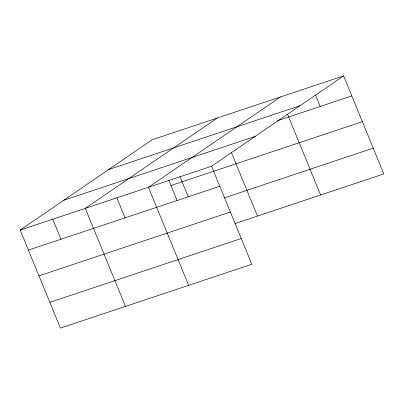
<?xml version="1.0" encoding="UTF-8"?>
<svg xmlns="http://www.w3.org/2000/svg" width="404" height="404" viewBox="0 0 404 404"><rect width="100%" height="100%" fill="white"/><g stroke="black" fill="none" stroke-linecap="round" stroke-linejoin="round"><path stroke-width="0.61" d="M343.592 75.902L211.595 166.226L251.803 264.267L60.408 328.099L20.2 230.058L152.197 139.733L343.592 75.902L383.8 173.942L235.002 223.569M217.271 118.029L85.274 208.353L125.482 306.394M280.432 96.965L148.435 187.289L188.643 285.33M108.636 169.539L300.031 105.712M277.326 120.776L351.808 95.935M63.756 200.248L255.151 136.421M20.2 230.058L211.595 166.226M170.968 185.507L362.363 121.68M28.416 250.086L219.811 186.259M224.442 197.824L373.24 148.202M38.976 275.831L230.366 212.004M49.854 302.354L241.249 238.527M315.534 95.021L320.226 106.469M287.471 114.135L320.64 195.006M231.351 152.364L257.479 216.069M180.012 176.76L188.229 196.793M168.857 180.361L177.119 200.5M116.852 197.824L125.068 217.857M52.737 219.205L60.954 239.239"/></g></svg>
